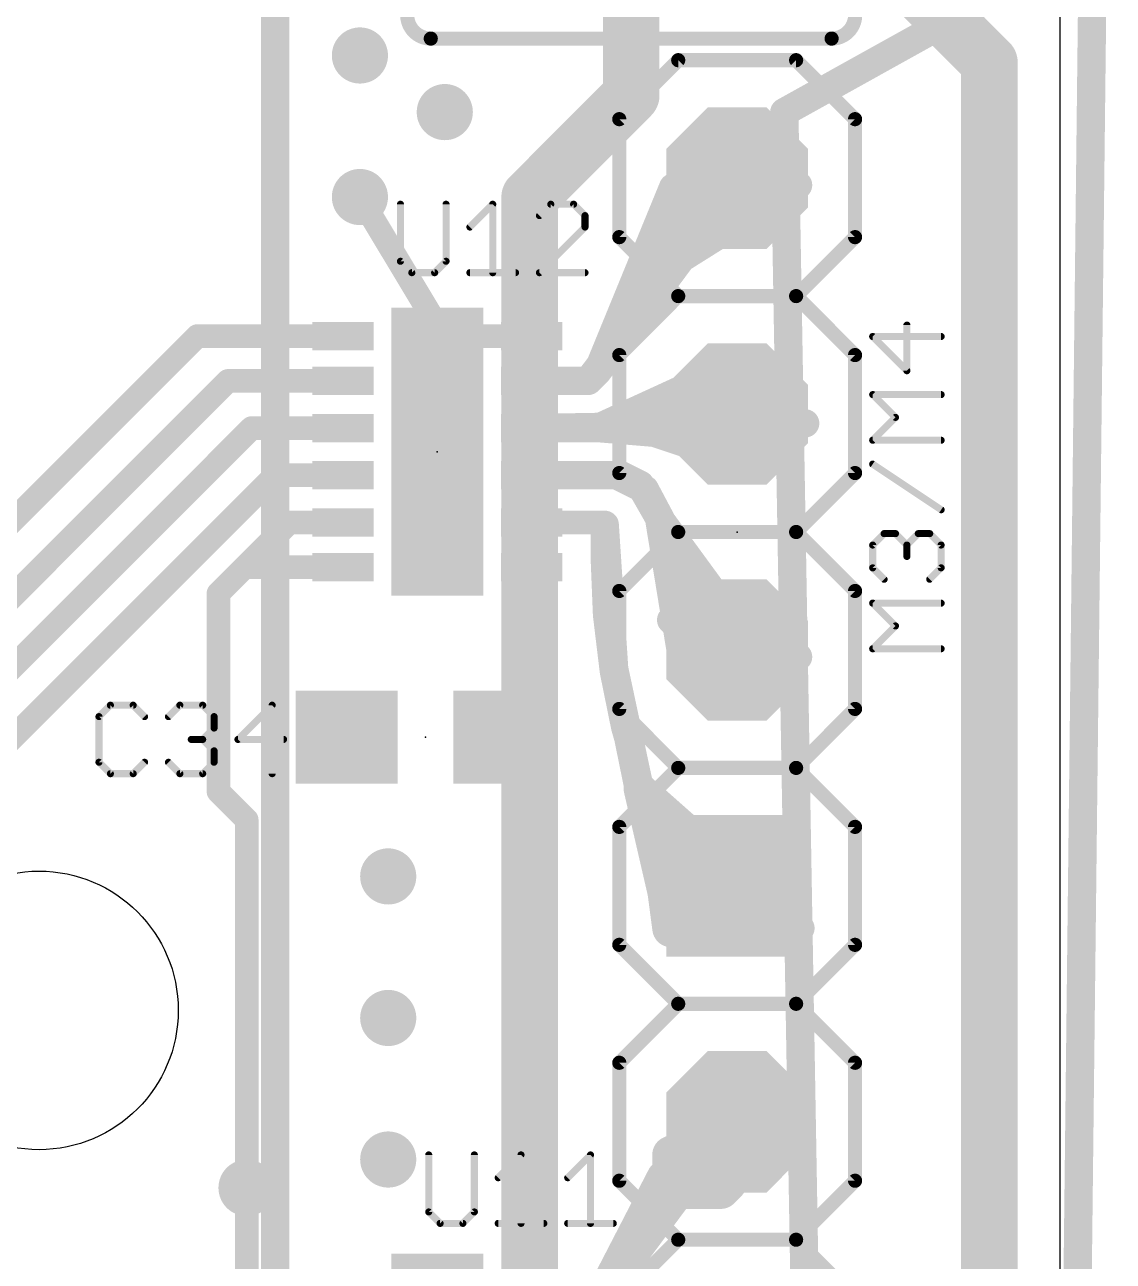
# Model space of a CAD drawing. Extents: x -1.6 to 81.6, y -2 to 51.3.
# Drawn here: x 69.85 to 81.57, y 30.3 to 43.61 of the extents above; entities that cross this region are included whole.
import ezdxf

# ---------------------------------------------------------------- set-up
doc = ezdxf.new("R2010")
doc.units = 0
for name, color, linetype in [('1', 22, 'CONTINUOUS'), ('16', 175, 'CONTINUOUS'), ('17', 82, 'CONTINUOUS'), ('18', 82, 'CONTINUOUS'), ('20', 7, 'CONTINUOUS'), ('21', 253, 'CONTINUOUS'), ('22', 253, 'CONTINUOUS'), ('23', 7, 'CONTINUOUS'), ('25', 253, 'CONTINUOUS')]:
    doc.layers.add(name, color=color, linetype=linetype)

# ---------------------------------------------------------------- blocks, each defined once
blk = doc.blocks.new('RECT')
blk.add_solid([(-0.5, -0.5), (0.5, -0.5), (-0.5, 0.5), (0.5, 0.5)])
blk = doc.blocks.new('OCTAGONP')
at = {"const_width": 0.5}
blk.add_lwpolyline([(-0.25, -0.1036), (-0.25, 0.1036), (-0.1036, 0.25), (0.1036, 0.25), (0.25, 0.1036), (0.25, -0.1036), (0.1036, -0.25), (-0.1036, -0.25), (-0.25, -0.1036), (-0.25, 0.1036)], dxfattribs=at)
blk = doc.blocks.new('SQUAREP')
blk.add_solid([(-0.5, -0.5), (0.5, -0.5), (-0.5, 0.5), (0.5, 0.5)])
blk = doc.blocks.new('ROUNDV')
at = {"const_width": 0.5}
blk.add_lwpolyline([(0, -0.25, 1), (0, 0.25, 1), (0, -0.25)], format="xyb", dxfattribs=at)

msp = doc.modelspace()

# ---------------------------------------------------------------- linework, layer by layer
at = {"layer": '1'}
for points, const_width in [([(72.5424, 29.5656), (72.5424, 48.768)], 0.3048), ([(80.772, 44.196), (78.0288, 42.672)], 0.3048), ([(78.0288, 42.672), (78.3336, 24.9936)], 0.3048), ([(77.1356, 41.759), (77.5208, 41.9608)], 0.4064), ([(76.018, 39.8794), (76.8308, 41.8606)], 0.3048), ([(76.6784, 40.9462), (78.177, 41.886)], 0.3048), ([(76.8308, 41.8606), (76.6784, 40.9462)], 0.3048), ([(74.2654, 40.4128), (73.4568, 41.7576)], 0.254), ([(77.1356, 41.759), (76.018, 39.8794)], 0.3048), ([(75.9164, 39.7778), (77.034, 41.251)], 0.3048), ([(77.034, 41.251), (76.018, 39.8794)], 0.3048), ([(71.7056, 40.2604), (63.754, 32.3088)], 0.254), ([(71.8072, 40.2604), (71.7056, 40.2604)], 0.254), ([(73.2748, 40.2604), (71.8072, 40.2604)], 0.254), ([(73.2748, 40.2858), (73.2748, 40.2604)], 0.254), ([(75.3068, 40.2604), (74.4178, 40.2604)], 0.254), ([(76.018, 39.8794), (75.9164, 39.7778)], 0.3048), ([(76.018, 39.2698), (77.2372, 39.8286)], 0.3048), ([(77.2372, 39.8286), (77.2372, 39.4222)], 0.3048), ([(72.0358, 39.7778), (63.9572, 31.6992)], 0.254), ([(73.2748, 39.7778), (72.0358, 39.7778)], 0.254), ([(75.9164, 39.7778), (75.3068, 39.7778)], 0.3048), ([(75.4084, 39.7778), (75.9164, 39.7778)], 0.3048), ([(76.4244, 39.4222), (76.018, 39.2698)], 0.3048), ([(76.6276, 39.219), (76.4244, 39.4222)], 0.3048), ([(77.2372, 39.4222), (76.4244, 39.4222)], 0.3048), ([(77.5208, 39.4208), (77.4203, 39.3062)], 0.4064), ([(77.4203, 39.3062), (75.3068, 39.2698)], 0.3048), ([(75.4084, 39.2698), (76.018, 39.2698)], 0.3048), ([(76.018, 39.2698), (77.2372, 39.2698)], 0.3048), ([(76.018, 39.2698), (76.6276, 39.219)], 0.3048), ([(76.6276, 39.219), (78.177, 39.346)], 0.3048), ([(77.2372, 39.2698), (77.2372, 39.0158)], 0.3048), ([(78.2532, 39.3206), (77.4203, 39.3062)], 0.3048), ([(72.2898, 39.2698), (64.1604, 31.1404)], 0.254), ([(73.2748, 39.2698), (72.2898, 39.2698)], 0.254), ([(77.2372, 39.0158), (76.6276, 39.219)], 0.3048), ([(72.4916, 38.7096), (72.5438, 38.7618)], 0.254), ([(72.5438, 38.7618), (73.2748, 38.7618)], 0.254), ([(75.3068, 38.7618), (76.2212, 38.7618)], 0.3048), ([(75.4084, 38.7618), (76.272, 38.7618)], 0.3048), ([(76.2212, 38.7618), (76.526, 38.6094)], 0.3048), ([(76.272, 38.7618), (76.4752, 38.6602)], 0.3048), ([(67.4624, 33.6804), (72.4916, 38.7096)], 0.254), ([(76.4752, 38.6602), (76.6784, 38.3046)], 0.3048), ([(76.526, 38.6094), (77.273, 37.2032)], 0.3048), ([(72.6962, 38.2538), (72.2376, 37.7952)], 0.254), ([(73.2748, 38.2538), (72.6962, 38.2538)], 0.254), ([(75.3068, 38.2538), (76.0688, 38.2538)], 0.254), ([(76.0688, 38.2538), (76.0688, 37.8728)], 0.254), ([(76.0942, 38.2284), (76.1958, 36.679)], 0.3048), ([(76.6784, 38.3046), (77.6436, 36.9838)], 0.3048), ([(76.907, 36.9076), (76.6784, 38.3046)], 0.3048), ([(76.6784, 38.3046), (77.2372, 36.9838)], 0.3048), ([(72.2376, 37.7952), (71.9328, 37.4904)], 0.254), ([(72.2616, 37.7712), (72.2376, 37.7952)], 0.254), ([(73.2748, 37.7712), (72.2616, 37.7712)], 0.254), ([(75.3068, 36.2354), (75.3068, 37.7712)], 0.3048), ([(71.9328, 37.4904), (71.9328, 35.3568)], 0.254), ([(77.1906, 36.8046), (76.8096, 37.2032)], 0.3048), ([(76.8096, 37.2032), (77.273, 37.2032)], 0.3048), ([(77.273, 37.2032), (77.3896, 36.9838)], 0.3048), ([(77.2372, 36.9838), (76.907, 36.9076)], 0.3048), ([(77.5208, 36.957), (77.1906, 36.8046)], 0.3048), ([(77.6436, 36.9838), (77.2372, 36.9838)], 0.3048), ([(77.2372, 36.9838), (78.177, 36.806)], 0.3048), ([(77.5208, 36.8808), (77.5208, 36.957)], 0.3048), ([(76.1958, 36.679), (76.4498, 35.4344)], 0.3048), ([(76.1958, 36.679), (76.7546, 34.0628)], 0.3048), ([(75.0138, 35.9424), (75.3068, 36.2354)], 0.3048), ([(75.2856, 35.6706), (75.0138, 35.9424)], 0.4064), ([(75.2856, 33.528), (75.2856, 35.6706)], 0.4064), ([(76.4498, 35.4344), (78.2024, 33.885)], 0.3048), ([(71.9328, 35.3568), (72.2376, 35.052)], 0.254), ([(76.7546, 34.0628), (76.4498, 35.3836)], 0.3048), ([(76.4498, 35.3836), (77.5166, 34.1136)], 0.3048), ([(72.2376, 35.052), (72.2376, 31.0896)], 0.254), ([(76.6784, 34.8756), (76.8096, 33.8836)], 0.4064), ([(77.5166, 34.1136), (76.8562, 34.9772)], 0.3048), ([(76.8562, 34.9772), (77.669, 34.1644)], 0.3048), ([(76.8096, 33.8836), (77.5208, 34.3408)], 0.4064), ([(75.2856, 33.528), (75.2856, 33.537)], 0.6096), ([(76.8096, 31.4452), (77.5208, 31.8008)], 0.4064), ([(76.8096, 31.1404), (76.8096, 31.4452)], 0.4064), ([(75.9164, 29.694), (76.7038, 31.218)], 0.3048), ([(76.7038, 31.218), (76.5768, 30.7608)], 0.3048), ([(77.4192, 31.1404), (76.8096, 31.1404)], 0.4064), ([(77.3444, 31.0656), (77.4192, 31.1404)], 0.4064), ([(75.8148, 29.5924), (76.9324, 31.0656)], 0.3048), ([(76.9324, 31.0656), (75.9164, 29.694)], 0.3048), ([(76.9324, 31.0656), (77.3444, 31.0656)], 0.4064)]:
    msp.add_lwpolyline(points, dxfattribs=dict(at, const_width=const_width))
for points, const_width in [([(78.105, 42.6733, 1), (77.9526, 42.6707)], 0.1524), ([(77.9918, 42.7386, 1), (78.0658, 42.6054)], 0.1524), ([(77.5679, 41.8708, 1), (77.4737, 42.0508)], 0.2032), ([(76.906, 41.8481, 1), (76.7556, 41.8731)], 0.1524), ([(76.9013, 41.8317, 1), (76.7603, 41.8895)], 0.1524), ([(77.0885, 41.849, 1), (77.1827, 41.669)], 0.2032), ([(78.2175, 41.8214, 1), (78.1365, 41.9506)], 0.1524), ([(73.5112, 41.7903, 1), (73.4024, 41.7249)], 0.127), ([(77.2011, 41.7201, 1), (77.0701, 41.7979)], 0.1524), ([(77.0952, 41.2056, 1), (76.9728, 41.2964)], 0.1524), ([(77.0947, 41.2049, 1), (76.9733, 41.2971)], 0.1524), ([(76.6379, 41.0108, 1), (76.7189, 40.8816)], 0.1524), ([(76.6032, 40.9587, 1), (76.7536, 40.9337)], 0.1524), ([(74.2654, 40.4128, 0.4142), (74.4178, 40.2604)], 0.254), ([(74.3289, 40.4128, 1), (74.2019, 40.4128)], 0.127), ([(74.211, 40.3801, 1), (74.3198, 40.4455)], 0.127), ([(71.7056, 40.3239, 1), (71.7056, 40.1969)], 0.127), ([(71.7505, 40.2155, 1), (71.6607, 40.3053)], 0.127), ([(71.8072, 40.3239, 1), (71.8072, 40.1969)], 0.127), ([(71.8072, 40.1969, 1), (71.8072, 40.3239)], 0.127), ([(73.3383, 40.2858, 1), (73.2113, 40.2858)], 0.127), ([(73.2748, 40.1969, 1), (73.2748, 40.3239)], 0.127), ([(74.4178, 40.3239, 1), (74.4178, 40.1969)], 0.127), ([(74.4178, 40.1969, 1), (74.4178, 40.3239)], 0.127), ([(75.3068, 40.1969, 1), (75.3068, 40.3239)], 0.127), ([(73.2113, 40.2604, 1), (73.3383, 40.2604)], 0.127), ([(75.9568, 39.9248, 1), (76.0792, 39.834)], 0.1524), ([(75.9525, 39.9183, 1), (76.0835, 39.8405)], 0.1524), ([(75.9475, 39.9083, 1), (76.0885, 39.8505)], 0.1524), ([(76.0719, 39.8255, 1), (75.9641, 39.9333)], 0.1524), ([(77.3134, 39.8286, 1), (77.161, 39.8286)], 0.1524), ([(77.2689, 39.7593, 1), (77.2055, 39.8979)], 0.1524), ([(72.0358, 39.8413, 1), (72.0358, 39.7143)], 0.127), ([(72.0807, 39.7329, 1), (71.9909, 39.8227)], 0.127), ([(73.2748, 39.7143, 1), (73.2748, 39.8413)], 0.127), ([(75.3068, 39.854, 1), (75.3068, 39.7016)], 0.1524), ([(75.4084, 39.854, 1), (75.4084, 39.7016)], 0.1524), ([(75.8625, 39.8317, 1), (75.9703, 39.7239)], 0.1524), ([(75.8557, 39.8239, 1), (75.9771, 39.7317)], 0.1524), ([(75.9164, 39.7016, 1), (75.9164, 39.854)], 0.1524), ([(75.9164, 39.7016, 1), (75.9164, 39.854)], 0.1524), ([(76.4783, 39.4761, 1), (76.3705, 39.3683)], 0.1524), ([(76.4244, 39.4984, 1), (76.4244, 39.346)], 0.1524), ([(76.4512, 39.3509, 1), (76.3976, 39.4935)], 0.1524), ([(77.2372, 39.346, 1), (77.2372, 39.4984)], 0.1524), ([(77.5972, 39.3538, 1), (77.4444, 39.4878)], 0.2032), ([(75.3055, 39.346, 1), (75.3081, 39.1936)], 0.1524), ([(75.4084, 39.346, 1), (75.4084, 39.1936)], 0.1524), ([(76.018, 39.346, 1), (76.018, 39.1936)], 0.1524), ([(76.0243, 39.3457, 1), (76.0117, 39.1939)], 0.1524), ([(75.9912, 39.3411, 1), (76.0448, 39.1985)], 0.1524), ([(75.9863, 39.3391, 1), (76.0497, 39.2005)], 0.1524), ([(76.018, 39.1936, 1), (76.018, 39.346)], 0.1524), ([(77.161, 39.4222, 1), (77.3134, 39.4222)], 0.1524), ([(77.3134, 39.2698, 1), (77.161, 39.2698)], 0.1524), ([(77.2372, 39.1936, 1), (77.2372, 39.346)], 0.1524), ([(77.3439, 39.3732, 1), (77.4967, 39.2392)], 0.2032), ([(77.419, 39.3824, 1), (77.4216, 39.2301)], 0.1524), ([(77.4216, 39.2301, 1), (77.419, 39.3824)], 0.1524), ([(78.1832, 39.2701, 1), (78.1708, 39.4219)], 0.1524), ([(78.2545, 39.2444, 1), (78.2519, 39.3968)], 0.1524), ([(72.2898, 39.3333, 1), (72.2898, 39.2063)], 0.127), ([(72.3347, 39.2249, 1), (72.2449, 39.3147)], 0.127), ([(73.2748, 39.2063, 1), (73.2748, 39.3333)], 0.127), ([(76.6517, 39.2913, 1), (76.6035, 39.1467)], 0.1524), ([(76.6214, 39.2949, 1), (76.6338, 39.1431)], 0.1524), ([(76.5737, 39.1651, 1), (76.6815, 39.2729)], 0.1524), ([(76.6213, 39.1431, 1), (76.6339, 39.2949)], 0.1524), ([(77.2131, 38.9435, 1), (77.2613, 39.0881)], 0.1524), ([(77.161, 39.0158, 1), (77.3134, 39.0158)], 0.1524), ([(72.5438, 38.8253, 1), (72.5438, 38.6983)], 0.127), ([(72.5887, 38.7169, 1), (72.4989, 38.8067)], 0.127), ([(73.2748, 38.6983, 1), (73.2748, 38.8253)], 0.127), ([(75.3068, 38.838, 1), (75.3068, 38.6856)], 0.1524), ([(75.4084, 38.838, 1), (75.4084, 38.6856)], 0.1524), ([(76.2553, 38.83, 1), (76.1871, 38.6936)], 0.1524), ([(76.3061, 38.83, 1), (76.2379, 38.6936)], 0.1524), ([(76.2212, 38.6856, 1), (76.2212, 38.838)], 0.1524), ([(76.272, 38.6856, 1), (76.272, 38.838)], 0.1524), ([(72.4467, 38.7545, 1), (72.5365, 38.6647)], 0.127), ([(72.5365, 38.6647, 1), (72.4467, 38.7545)], 0.127), ([(76.5414, 38.698, 1), (76.409, 38.6224)], 0.1524), ([(76.4411, 38.592, 1), (76.5093, 38.7284)], 0.1524), ([(76.5933, 38.6451, 1), (76.4587, 38.5737)], 0.1524), ([(76.4919, 38.5412, 1), (76.5601, 38.6776)], 0.1524), ([(72.6962, 38.3173, 1), (72.6962, 38.1903)], 0.127), ([(72.7411, 38.2089, 1), (72.6513, 38.2987)], 0.127), ([(73.2748, 38.1903, 1), (73.2748, 38.3173)], 0.127), ([(75.3068, 38.3173, 1), (75.3068, 38.1903)], 0.127), ([(76.1323, 38.2538, 1), (76.0053, 38.2538)], 0.127), ([(76.1702, 38.2334, 1), (76.0182, 38.2234)], 0.1524), ([(76.0688, 38.1903, 1), (76.0688, 38.3173)], 0.127), ([(76.7399, 38.3496, 1), (76.6169, 38.2596)], 0.1524), ([(76.7536, 38.3169, 1), (76.6032, 38.2923)], 0.1524), ([(76.7486, 38.3343, 1), (76.6082, 38.2749)], 0.1524), ([(76.6122, 38.2668, 1), (76.7446, 38.3424)], 0.1524), ([(76.0688, 37.8728, 0.1007), (76.6784, 34.8756)], 0.254), ([(76.1323, 37.8728, 1), (76.0053, 37.8728)], 0.127), ([(72.2825, 37.8401, 1), (72.1927, 37.7503)], 0.127), ([(72.1927, 37.8401, 1), (72.2825, 37.7503)], 0.127), ([(72.2825, 37.7503, 1), (72.1927, 37.8401)], 0.127), ([(72.2616, 37.8347, 1), (72.2616, 37.7077)], 0.127), ([(72.2167, 37.7263, 1), (72.3065, 37.8161)], 0.127), ([(73.2748, 37.7077, 1), (73.2748, 37.8347)], 0.127), ([(75.383, 37.7712, 1), (75.2306, 37.7712)], 0.1524), ([(76.0053, 37.8728, 1), (76.1323, 37.8728)], 0.127), ([(71.9963, 37.4904, 1), (71.8693, 37.4904)], 0.127), ([(71.8879, 37.5353, 1), (71.9777, 37.4455)], 0.127), ([(76.8647, 37.2559, 1), (76.7545, 37.1506)], 0.1524), ([(76.8096, 37.2794, 1), (76.8096, 37.127)], 0.1524), ([(77.3403, 37.239, 1), (77.2057, 37.1675)], 0.1524), ([(77.2057, 37.1675, 1), (77.3403, 37.239)], 0.1524), ([(77.273, 37.127, 1), (77.273, 37.2794)], 0.1524), ([(76.8899, 36.9818, 1), (76.9241, 36.8334)], 0.1524), ([(77.2372, 37.06, 1), (77.2372, 36.9076)], 0.1524), ([(77.2514, 37.0587, 1), (77.223, 36.9089)], 0.1524), ([(77.167, 36.9541, 1), (77.3074, 37.0135)], 0.1524), ([(77.2543, 36.9096, 1), (77.2201, 37.058)], 0.1524), ([(77.3223, 36.9481, 1), (77.4569, 37.0195)], 0.1524), ([(77.597, 36.957, 1), (77.4446, 36.957)], 0.1524), ([(77.5527, 36.8878, 1), (77.4889, 37.0262)], 0.1524), ([(77.5821, 36.9388, 1), (77.7051, 37.0288)], 0.1524), ([(77.6436, 36.9076, 1), (77.6436, 37.06)], 0.1524), ([(76.8318, 36.8953, 1), (76.9822, 36.9199)], 0.1524), ([(77.1587, 36.8738, 1), (77.2225, 36.7354)], 0.1524), ([(77.1355, 36.7519, 1), (77.2457, 36.8573)], 0.1524), ([(77.4446, 36.8808, 1), (77.597, 36.8808)], 0.1524), ([(78.1628, 36.7311, 1), (78.1912, 36.8809)], 0.1524), ([(76.2705, 36.6942, 1), (76.1211, 36.6638)], 0.1524), ([(76.2703, 36.6949, 1), (76.1213, 36.6631)], 0.1524), ([(76.1198, 36.674, 1), (76.2718, 36.684)], 0.1524), ([(75.3607, 36.1815, 1), (75.2529, 36.2893)], 0.1524), ([(75.2306, 36.2354, 1), (75.383, 36.2354)], 0.1524), ([(75.0856, 36.0142, 1), (74.942, 35.8706)], 0.2032), ([(74.9599, 35.9963, 1), (75.0677, 35.8885)], 0.1524), ([(75.3872, 35.6706, 1), (75.184, 35.6706)], 0.2032), ([(75.2138, 35.5988, 1), (75.3574, 35.7424)], 0.2032), ([(76.5003, 35.4915, 1), (76.3993, 35.3773)], 0.1524), ([(71.9777, 35.4017, 1), (71.8879, 35.3119)], 0.127), ([(71.8693, 35.3568, 1), (71.9963, 35.3568)], 0.127), ([(76.5081, 35.4326, 1), (76.3915, 35.3346)], 0.1524), ([(76.524, 35.4007, 1), (76.3756, 35.3665)], 0.1524), ([(76.3751, 35.4192, 1), (76.5245, 35.4496)], 0.1524), ([(72.3011, 35.052, 1), (72.1741, 35.052)], 0.127), ([(72.1927, 35.0071, 1), (72.2825, 35.0969)], 0.127), ([(76.7791, 34.8889, 1), (76.5777, 34.8623)], 0.2032), ([(76.9167, 35.0235, 1), (76.7957, 34.9309)], 0.1524), ([(76.9101, 35.0311, 1), (76.8023, 34.9233)], 0.1524), ([(76.6199, 34.8508, 1), (76.7369, 34.9004)], 0.127), ([(77.5757, 34.2553, 1), (77.4659, 34.4263)], 0.2032), ([(77.4561, 34.0673, 1), (77.5771, 34.1599)], 0.1524), ([(77.4583, 34.0646, 1), (77.5749, 34.1626)], 0.1524), ([(77.6151, 34.1105, 1), (77.7229, 34.2183)], 0.1524), ([(76.6801, 34.0469, 1), (76.8291, 34.0787)], 0.1524), ([(76.6804, 34.0457, 1), (76.8288, 34.0799)], 0.1524), ([(76.7547, 33.9691, 1), (76.8645, 33.7981)], 0.2032), ([(76.7089, 33.8703, 1), (76.9103, 33.8969)], 0.2032), ([(78.1519, 33.8279, 1), (78.2529, 33.9421)], 0.1524), ([(75.438, 33.537, 1), (75.1332, 33.537)], 0.3048), ([(75.1332, 33.528, 1), (75.438, 33.528)], 0.3048), ([(75.184, 33.528, 1), (75.3872, 33.528)], 0.2032), ([(77.5662, 31.7099, 1), (77.4754, 31.8917)], 0.2032), ([(76.9112, 31.4452, 1), (76.708, 31.4452)], 0.2032), ([(76.7642, 31.5361, 1), (76.855, 31.3543)], 0.2032), ([(76.7772, 31.1976, 1), (76.6304, 31.2384)], 0.1524), ([(76.7715, 31.183, 1), (76.6361, 31.253)], 0.1524), ([(76.8096, 31.242, 1), (76.8096, 31.0388)], 0.2032), ([(77.491, 31.0686, 1), (77.3474, 31.2122)], 0.2032), ([(77.4192, 31.0388, 1), (77.4192, 31.242)], 0.2032), ([(76.708, 31.1404, 1), (76.9112, 31.1404)], 0.2032), ([(76.9324, 31.1672, 1), (76.9324, 30.964)], 0.2032), ([(76.9936, 31.0202, 1), (76.8712, 31.111)], 0.1524), ([(76.9931, 31.0195, 1), (76.8717, 31.1117)], 0.1524), ([(77.2726, 31.1374, 1), (77.4162, 30.9938)], 0.2032), ([(77.3444, 30.964, 1), (77.3444, 31.1672)], 0.2032), ([(72.1741, 31.0896, 1), (72.3011, 31.0896)], 0.127), ([(76.5034, 30.7812, 1), (76.6502, 30.7404)], 0.1524)]:
    msp.add_lwpolyline(points, format="xyb", dxfattribs=dict(at, const_width=const_width))
at = {"layer": '16'}
for points, const_width in [([(81.4201, 50.446), (80.8248, -1.8072)], 0.3048), ([(76.3792, 44.4796), (76.3792, 42.8512)], 0.6096), ([(78.9432, 44.5008), (80.2386, 43.2054)], 0.6096), ([(80.2386, 43.2054), (80.2386, 3.2766)], 0.6096), ([(76.3792, 42.8512), (75.2856, 41.7576)], 0.6096), ([(75.2856, 41.7576), (75.2856, 33.528)], 0.6096), ([(75.2856, 33.528), (75.2856, 25.2984)], 0.6096), ([(72.2376, 31.0896), (72.2376, 29.1098)], 0.254)]:
    msp.add_lwpolyline(points, dxfattribs=dict(at, const_width=const_width))
for points, const_width in [([(80.391, 43.2054, 1), (80.0862, 43.2054)], 0.3048), ([(80.1308, 43.0976, 1), (80.3464, 43.3132)], 0.3048), ([(76.487, 42.7434, 1), (76.2714, 42.959)], 0.3048), ([(76.2268, 42.8512, 1), (76.5316, 42.8512)], 0.3048), ([(75.1778, 41.8654, 1), (75.3934, 41.6498)], 0.3048), ([(75.438, 41.7576, 1), (75.1332, 41.7576)], 0.3048), ([(75.438, 33.528, 1), (75.1332, 33.528)], 0.3048), ([(75.1332, 33.528, 1), (75.438, 33.528)], 0.3048), ([(72.3011, 31.0896, 1), (72.1741, 31.0896)], 0.127)]:
    msp.add_lwpolyline(points, format="xyb", dxfattribs=dict(at, const_width=const_width))
at = {"layer": '20'}
msp.add_line((81, 1), (81, 51), dxfattribs=at)
msp.add_circle((70, 33), 1.5, dxfattribs=at)
at = {"layer": '21', "const_width": 0.1524}
for points in [[(76.2508, 42.5958), (76.8858, 43.2308)], [(76.8858, 43.2308), (78.1558, 43.2308)], [(78.1558, 43.2308), (78.7908, 42.5958)], [(76.2508, 41.3258), (76.2508, 42.5958)], [(78.7908, 42.5958), (78.7908, 41.3258)], [(76.2508, 41.3258), (76.8858, 40.6908)], [(78.1558, 40.6908), (78.7908, 41.3258)], [(76.2508, 40.0558), (76.8858, 40.6908)], [(76.8858, 40.6908), (78.1558, 40.6908)], [(78.1558, 40.6908), (78.7908, 40.0558)], [(76.2508, 38.7858), (76.2508, 40.0558)], [(78.7908, 40.0558), (78.7908, 38.7858)], [(76.8858, 38.1508), (76.2508, 38.7858)], [(78.7908, 38.7858), (78.1558, 38.1508)], [(76.2508, 37.5158), (76.8858, 38.1508)], [(76.8858, 38.1508), (78.1558, 38.1508)], [(78.1558, 38.1508), (78.7908, 37.5158)], [(76.2508, 36.2458), (76.2508, 37.5158)], [(78.7908, 37.5158), (78.7908, 36.2458)], [(76.8858, 35.6108), (76.2508, 36.2458)], [(78.7908, 36.2458), (78.1558, 35.6108)], [(76.2508, 34.9758), (76.8858, 35.6108)], [(76.8858, 35.6108), (78.1558, 35.6108)], [(78.1558, 35.6108), (78.7908, 34.9758)], [(76.2508, 33.7058), (76.2508, 34.9758)], [(78.7908, 34.9758), (78.7908, 33.7058)], [(76.2508, 33.7058), (76.8858, 33.0708)], [(78.1558, 33.0708), (78.7908, 33.7058)], [(76.2508, 32.4358), (76.8858, 33.0708)], [(76.8858, 33.0708), (78.1558, 33.0708)], [(76.8858, 33.0708), (78.1558, 33.0708)], [(78.1558, 33.0708), (78.7908, 32.4358)], [(76.2508, 31.1658), (76.2508, 32.4358)], [(78.7908, 32.4358), (78.7908, 31.1658)], [(76.2508, 31.1658), (76.8858, 30.5308)], [(78.1558, 30.5308), (78.7908, 31.1658)], [(76.2508, 29.8958), (76.8858, 30.5308)], [(76.8858, 30.5308), (78.1558, 30.5308)], [(78.1558, 30.5308), (78.7908, 29.8958)]]:
    msp.add_lwpolyline(points, dxfattribs=at)
at = {"layer": '21', "const_width": 0.0762}
for points in [[(76.8858, 43.2689, 1), (76.8858, 43.1927)], [(76.9127, 43.2039, 1), (76.8589, 43.2577)], [(78.1827, 43.2577, 1), (78.1289, 43.2039)], [(78.1558, 43.1927, 1), (78.1558, 43.2689)], [(76.2889, 42.5958, 1), (76.2127, 42.5958)], [(76.2239, 42.6227, 1), (76.2777, 42.5689)], [(78.8289, 42.5958, 1), (78.7527, 42.5958)], [(78.7639, 42.5689, 1), (78.8177, 42.6227)], [(76.2127, 41.3258, 1), (76.2889, 41.3258)], [(76.2777, 41.3527, 1), (76.2239, 41.2989)], [(78.7527, 41.3258, 1), (78.8289, 41.3258)], [(78.8177, 41.2989, 1), (78.7639, 41.3527)], [(76.8858, 40.7289, 1), (76.8858, 40.6527)], [(76.9127, 40.6639, 1), (76.8589, 40.7177)], [(76.8589, 40.6639, 1), (76.9127, 40.7177)], [(78.1827, 40.7177, 1), (78.1289, 40.6639)], [(78.1289, 40.7177, 1), (78.1827, 40.6639)], [(78.1558, 40.6527, 1), (78.1558, 40.7289)], [(76.2889, 40.0558, 1), (76.2127, 40.0558)], [(76.2239, 40.0827, 1), (76.2777, 40.0289)], [(78.8289, 40.0558, 1), (78.7527, 40.0558)], [(78.7639, 40.0289, 1), (78.8177, 40.0827)], [(76.2127, 38.7858, 1), (76.2889, 38.7858)], [(76.2777, 38.8127, 1), (76.2239, 38.7589)], [(78.7527, 38.7858, 1), (78.8289, 38.7858)], [(78.8177, 38.7589, 1), (78.7639, 38.8127)], [(76.8858, 38.1889, 1), (76.8858, 38.1127)], [(76.9127, 38.1239, 1), (76.8589, 38.1777)], [(76.8589, 38.1239, 1), (76.9127, 38.1777)], [(78.1827, 38.1777, 1), (78.1289, 38.1239)], [(78.1289, 38.1777, 1), (78.1827, 38.1239)], [(78.1558, 38.1127, 1), (78.1558, 38.1889)], [(76.2889, 37.5158, 1), (76.2127, 37.5158)], [(76.2239, 37.5427, 1), (76.2777, 37.4889)], [(78.8289, 37.5158, 1), (78.7527, 37.5158)], [(78.7639, 37.4889, 1), (78.8177, 37.5427)], [(76.2127, 36.2458, 1), (76.2889, 36.2458)], [(76.2777, 36.2727, 1), (76.2239, 36.2189)], [(78.7527, 36.2458, 1), (78.8289, 36.2458)], [(78.8177, 36.2189, 1), (78.7639, 36.2727)], [(76.8858, 35.6489, 1), (76.8858, 35.5727)], [(76.9127, 35.5839, 1), (76.8589, 35.6377)], [(78.1827, 35.6377, 1), (78.1289, 35.5839)], [(78.1558, 35.5727, 1), (78.1558, 35.6489)], [(76.8589, 35.5839, 1), (76.9127, 35.6377)], [(78.1289, 35.6377, 1), (78.1827, 35.5839)], [(76.2889, 34.9758, 1), (76.2127, 34.9758)], [(76.2239, 35.0027, 1), (76.2777, 34.9489)], [(78.8289, 34.9758, 1), (78.7527, 34.9758)], [(78.7639, 34.9489, 1), (78.8177, 35.0027)], [(76.2127, 33.7058, 1), (76.2889, 33.7058)], [(76.2777, 33.7327, 1), (76.2239, 33.6789)], [(78.7527, 33.7058, 1), (78.8289, 33.7058)], [(78.8177, 33.6789, 1), (78.7639, 33.7327)], [(76.8858, 33.1089, 1), (76.8858, 33.0327)], [(76.8858, 33.1089, 1), (76.8858, 33.0327)], [(76.9127, 33.0439, 1), (76.8589, 33.0977)], [(76.8589, 33.0439, 1), (76.9127, 33.0977)], [(78.1827, 33.0977, 1), (78.1289, 33.0439)], [(78.1289, 33.0977, 1), (78.1827, 33.0439)], [(78.1558, 33.0327, 1), (78.1558, 33.1089)], [(78.1558, 33.0327, 1), (78.1558, 33.1089)], [(76.2889, 32.4358, 1), (76.2127, 32.4358)], [(76.2239, 32.4627, 1), (76.2777, 32.4089)], [(78.8289, 32.4358, 1), (78.7527, 32.4358)], [(78.7639, 32.4089, 1), (78.8177, 32.4627)], [(76.2127, 31.1658, 1), (76.2889, 31.1658)], [(76.2777, 31.1927, 1), (76.2239, 31.1389)], [(78.7527, 31.1658, 1), (78.8289, 31.1658)], [(78.8177, 31.1389, 1), (78.7639, 31.1927)], [(76.8858, 30.5689, 1), (76.8858, 30.4927)], [(76.9127, 30.5039, 1), (76.8589, 30.5577)], [(76.8589, 30.5039, 1), (76.9127, 30.5577)], [(78.1827, 30.5577, 1), (78.1289, 30.5039)], [(78.1289, 30.5577, 1), (78.1827, 30.5039)], [(78.1558, 30.4927, 1), (78.1558, 30.5689)]]:
    msp.add_lwpolyline(points, format="xyb", dxfattribs=at)
at = {"layer": '22'}
for points, const_width in [([(73.9662, 43.7176, 0.4142), (74.2202, 43.4636)], 0.1524), ([(78.5382, 43.4636, 0.4142), (78.7922, 43.7176)], 0.1524), ([(74.2202, 43.5017, 1), (74.2202, 43.4255)], 0.0762), ([(74.2202, 43.4255, 1), (74.2202, 43.5017)], 0.0762), ([(78.5382, 43.5017, 1), (78.5382, 43.4255)], 0.0762), ([(78.5382, 43.4255, 1), (78.5382, 43.5017)], 0.0762)]:
    msp.add_lwpolyline(points, format="xyb", dxfattribs=dict(at, const_width=const_width))
at = {"layer": '22', "const_width": 0.1524}
msp.add_lwpolyline([(74.2202, 43.4636), (78.5382, 43.4636)], dxfattribs=at)
at = {"layer": '23'}
for p in [(74.2908, 39.0158), (77.5208, 38.1508), (74.1638, 35.9424)]:
    msp.add_point(p, dxfattribs=at)
at = {"layer": '25', "const_width": 0.0762}
for points in [[(73.8933, 41.6801), (73.8933, 41.0658)], [(74.3848, 41.0658), (74.3848, 41.6801)], [(74.6417, 41.4344), (74.8875, 41.6801)], [(74.8875, 41.6801), (74.8875, 40.9429)], [(75.513, 41.6801), (75.3901, 41.5573)], [(75.7587, 41.6801), (75.513, 41.6801)], [(75.8816, 41.5573), (75.7587, 41.6801)], [(75.8816, 41.4344), (75.8816, 41.5573)], [(75.3901, 40.9429), (75.8816, 41.4344)], [(73.8933, 41.0658), (74.0162, 40.9429)], [(74.2619, 40.9429), (74.3848, 41.0658)], [(74.0162, 40.9429), (74.2619, 40.9429)], [(74.6417, 40.9429), (75.1332, 40.9429)], [(75.8816, 40.9429), (75.3901, 40.9429)], [(79.3493, 39.8872), (79.3493, 40.3786)], [(79.7179, 40.2558), (78.9807, 40.2558)], [(78.9807, 40.2558), (79.3493, 39.8872)], [(79.2264, 39.3845), (78.9807, 39.6302)], [(78.9807, 39.6302), (79.7179, 39.6302)], [(78.9807, 39.1387), (79.2264, 39.3845)], [(79.7179, 39.1387), (78.9807, 39.1387)], [(79.7179, 38.3903), (78.9807, 38.8818)], [(78.9807, 38.0105), (79.1035, 38.1334)], [(79.1035, 38.1334), (79.2264, 38.1334)], [(79.2264, 38.1334), (79.3493, 38.0105)], [(79.3493, 38.0105), (79.4722, 38.1334)], [(79.4722, 38.1334), (79.595, 38.1334)], [(79.595, 38.1334), (79.7179, 38.0105)], [(78.9807, 37.7648), (78.9807, 38.0105)], [(79.3493, 38.0105), (79.3493, 37.8877)], [(79.7179, 38.0105), (79.7179, 37.7648)], [(79.1035, 37.6419), (78.9807, 37.7648)], [(79.7179, 37.7648), (79.595, 37.6419)], [(79.2264, 37.1392), (78.9807, 37.385)], [(78.9807, 37.385), (79.7179, 37.385)], [(78.9807, 36.8935), (79.2264, 37.1392)], [(79.7179, 36.8935), (78.9807, 36.8935)], [(70.7688, 36.2859), (70.6459, 36.1631)], [(71.0145, 36.2859), (70.7688, 36.2859)], [(71.1374, 36.1631), (71.0145, 36.2859)], [(71.3943, 36.1631), (71.5172, 36.2859)], [(71.5172, 36.2859), (71.7629, 36.2859)], [(71.7629, 36.2859), (71.8858, 36.1631)], [(72.5113, 36.2859), (72.1427, 35.9173)], [(72.5113, 35.5487), (72.5113, 36.2859)], [(70.6459, 36.1631), (70.6459, 35.6716)], [(71.8858, 36.1631), (71.8858, 36.0402)], [(71.7629, 35.9173), (71.6401, 35.9173)], [(71.8858, 36.0402), (71.7629, 35.9173)], [(71.7629, 35.9173), (71.8858, 35.7944)], [(72.1427, 35.9173), (72.6342, 35.9173)], [(71.8858, 35.7944), (71.8858, 35.6716)], [(70.6459, 35.6716), (70.7688, 35.5487)], [(71.0145, 35.5487), (71.1374, 35.6716)], [(71.5172, 35.5487), (71.3943, 35.6716)], [(71.8858, 35.6716), (71.7629, 35.5487)], [(70.7688, 35.5487), (71.0145, 35.5487)], [(71.7629, 35.5487), (71.5172, 35.5487)], [(74.1981, 31.4439), (74.1981, 30.8296)], [(74.6896, 30.8296), (74.6896, 31.4439)], [(74.9465, 31.1982), (75.1923, 31.4439)], [(75.1923, 31.4439), (75.1923, 30.7067)], [(75.6949, 31.1982), (75.9407, 31.4439)], [(75.9407, 31.4439), (75.9407, 30.7067)], [(74.1981, 30.8296), (74.321, 30.7067)], [(74.5667, 30.7067), (74.6896, 30.8296)], [(74.321, 30.7067), (74.5667, 30.7067)], [(74.9465, 30.7067), (75.438, 30.7067)], [(75.6949, 30.7067), (76.1864, 30.7067)]]:
    msp.add_lwpolyline(points, dxfattribs=at)
at = {"layer": '25', "const_width": 0.0381}
for points in [[(73.9124, 41.6801, 1), (73.8743, 41.6801)], [(74.4038, 41.6801, 1), (74.3657, 41.6801)], [(74.9065, 41.6801, 1), (74.8684, 41.6801)], [(74.9009, 41.6667, 1), (74.874, 41.6936)], [(75.513, 41.6992, 1), (75.513, 41.6611)], [(75.5265, 41.6667, 1), (75.4995, 41.6936)], [(75.7722, 41.6936, 1), (75.7453, 41.6667)], [(75.7587, 41.6611, 1), (75.7587, 41.6992)], [(75.3767, 41.5707, 1), (75.4036, 41.5438)], [(75.9007, 41.5573, 1), (75.8626, 41.5573)], [(75.8681, 41.5438, 1), (75.8951, 41.5707)], [(74.6282, 41.4479, 1), (74.6552, 41.4209)], [(75.8626, 41.4344, 1), (75.9007, 41.4344)], [(75.8951, 41.4209, 1), (75.8681, 41.4479)], [(73.9068, 41.0792, 1), (73.8798, 41.0523)], [(73.8743, 41.0658, 1), (73.9124, 41.0658)], [(74.3657, 41.0658, 1), (74.4038, 41.0658)], [(74.3983, 41.0523, 1), (74.3713, 41.0792)], [(74.0162, 40.962, 1), (74.0162, 40.9239)], [(74.0027, 40.9294, 1), (74.0296, 40.9564)], [(74.2484, 40.9564, 1), (74.2754, 40.9294)], [(74.2619, 40.9239, 1), (74.2619, 40.962)], [(74.6417, 40.962, 1), (74.6417, 40.9239)], [(74.8684, 40.9429, 1), (74.9065, 40.9429)], [(75.1332, 40.9239, 1), (75.1332, 40.962)], [(75.3901, 40.962, 1), (75.3901, 40.9239)], [(75.3767, 40.9564, 1), (75.4036, 40.9294)], [(75.8816, 40.9239, 1), (75.8816, 40.962)], [(79.3683, 40.3786, 1), (79.3302, 40.3786)], [(78.9807, 40.2748, 1), (78.9807, 40.2367)], [(78.9941, 40.2692, 1), (78.9672, 40.2423)], [(79.7179, 40.2367, 1), (79.7179, 40.2748)], [(79.3302, 39.8872, 1), (79.3683, 39.8872)], [(79.3358, 39.8737, 1), (79.3628, 39.9006)], [(78.9941, 39.6437, 1), (78.9672, 39.6168)], [(78.9807, 39.6493, 1), (78.9807, 39.6112)], [(79.7179, 39.6112, 1), (79.7179, 39.6493)], [(79.2399, 39.371, 1), (79.2129, 39.398)], [(79.2129, 39.371, 1), (79.2399, 39.398)], [(78.9807, 39.1578, 1), (78.9807, 39.1197)], [(78.9672, 39.1522, 1), (78.9941, 39.1253)], [(79.7179, 39.1197, 1), (79.7179, 39.1578)], [(78.9912, 38.8977, 1), (78.9701, 38.866)], [(79.7073, 38.3745, 1), (79.7285, 38.4062)], [(79.1035, 38.1525, 1), (79.1035, 38.1144)], [(79.117, 38.1199, 1), (79.0901, 38.1469)], [(79.2399, 38.1469, 1), (79.2129, 38.1199)], [(79.2264, 38.1144, 1), (79.2264, 38.1525)], [(79.4722, 38.1525, 1), (79.4722, 38.1144)], [(79.4856, 38.1199, 1), (79.4587, 38.1469)], [(79.6085, 38.1469, 1), (79.5816, 38.1199)], [(79.595, 38.1144, 1), (79.595, 38.1525)], [(78.9997, 38.0105, 1), (78.9616, 38.0105)], [(78.9672, 38.024, 1), (78.9941, 37.9971)], [(79.3683, 38.0105, 1), (79.3302, 38.0105)], [(79.3358, 38.024, 1), (79.3628, 37.9971)], [(79.3358, 37.9971, 1), (79.3628, 38.024)], [(79.7369, 38.0105, 1), (79.6989, 38.0105)], [(79.7044, 37.9971, 1), (79.7314, 38.024)], [(79.3302, 37.8877, 1), (79.3683, 37.8877)], [(78.9941, 37.7783, 1), (78.9672, 37.7513)], [(78.9616, 37.7648, 1), (78.9997, 37.7648)], [(79.6989, 37.7648, 1), (79.7369, 37.7648)], [(79.7314, 37.7513, 1), (79.7044, 37.7783)], [(79.0901, 37.6284, 1), (79.117, 37.6554)], [(79.5816, 37.6554, 1), (79.6085, 37.6284)], [(78.9941, 37.3985, 1), (78.9672, 37.3715)], [(78.9807, 37.404, 1), (78.9807, 37.3659)], [(79.7179, 37.3659, 1), (79.7179, 37.404)], [(79.2399, 37.1258, 1), (79.2129, 37.1527)], [(79.2129, 37.1258, 1), (79.2399, 37.1527)], [(78.9672, 36.907, 1), (78.9941, 36.88)], [(78.9807, 36.9126, 1), (78.9807, 36.8745)], [(79.7179, 36.8745, 1), (79.7179, 36.9126)], [(70.7688, 36.305, 1), (70.7688, 36.2669)], [(70.7822, 36.2725, 1), (70.7553, 36.2994)], [(71.028, 36.2994, 1), (71.001, 36.2725)], [(71.0145, 36.2669, 1), (71.0145, 36.305)], [(71.5172, 36.305, 1), (71.5172, 36.2669)], [(71.5307, 36.2725, 1), (71.5037, 36.2994)], [(71.7764, 36.2994, 1), (71.7495, 36.2725)], [(71.7629, 36.2669, 1), (71.7629, 36.305)], [(72.5304, 36.2859, 1), (72.4923, 36.2859)], [(72.5248, 36.2725, 1), (72.4979, 36.2994)], [(70.6324, 36.1765, 1), (70.6594, 36.1496)], [(70.6649, 36.1631, 1), (70.6269, 36.1631)], [(71.1239, 36.1496, 1), (71.1509, 36.1765)], [(71.3808, 36.1765, 1), (71.4078, 36.1496)], [(71.9048, 36.1631, 1), (71.8668, 36.1631)], [(71.8723, 36.1496, 1), (71.8993, 36.1765)], [(71.6401, 35.9364, 1), (71.6401, 35.8983)], [(71.7764, 35.9308, 1), (71.7495, 35.9038)], [(71.7495, 35.9308, 1), (71.7764, 35.9038)], [(71.7629, 35.8983, 1), (71.7629, 35.9364)], [(71.8668, 36.0402, 1), (71.9048, 36.0402)], [(71.8993, 36.0267, 1), (71.8723, 36.0537)], [(72.1427, 35.9364, 1), (72.1427, 35.8983)], [(72.1293, 35.9308, 1), (72.1562, 35.9038)], [(72.6342, 35.8983, 1), (72.6342, 35.9364)], [(71.9048, 35.7944, 1), (71.8668, 35.7944)], [(71.8723, 35.781, 1), (71.8993, 35.8079)], [(70.6594, 35.685, 1), (70.6324, 35.6581)], [(70.6269, 35.6716, 1), (70.6649, 35.6716)], [(71.1509, 35.6581, 1), (71.1239, 35.685)], [(71.4078, 35.685, 1), (71.3808, 35.6581)], [(71.8668, 35.6716, 1), (71.9048, 35.6716)], [(71.8993, 35.6581, 1), (71.8723, 35.685)], [(70.7688, 35.5678, 1), (70.7688, 35.5297)], [(70.7553, 35.5352, 1), (70.7822, 35.5622)], [(71.001, 35.5622, 1), (71.028, 35.5352)], [(71.0145, 35.5297, 1), (71.0145, 35.5678)], [(71.5172, 35.5678, 1), (71.5172, 35.5297)], [(71.5037, 35.5352, 1), (71.5307, 35.5622)], [(71.7495, 35.5622, 1), (71.7764, 35.5352)], [(71.7629, 35.5297, 1), (71.7629, 35.5678)], [(72.4923, 35.5487, 1), (72.5304, 35.5487)], [(74.2171, 31.4439, 1), (74.1791, 31.4439)], [(74.7086, 31.4439, 1), (74.6705, 31.4439)], [(75.2113, 31.4439, 1), (75.1732, 31.4439)], [(75.2057, 31.4305, 1), (75.1788, 31.4574)], [(75.9597, 31.4439, 1), (75.9216, 31.4439)], [(75.9541, 31.4305, 1), (75.9272, 31.4574)], [(74.933, 31.2117, 1), (74.96, 31.1847)], [(75.6815, 31.2117, 1), (75.7084, 31.1847)], [(74.2116, 30.843, 1), (74.1846, 30.8161)], [(74.1791, 30.8296, 1), (74.2171, 30.8296)], [(74.6705, 30.8296, 1), (74.7086, 30.8296)], [(74.7031, 30.8161, 1), (74.6761, 30.843)], [(74.321, 30.7258, 1), (74.321, 30.6877)], [(74.3075, 30.6932, 1), (74.3344, 30.7202)], [(74.5532, 30.7202, 1), (74.5802, 30.6932)], [(74.5667, 30.6877, 1), (74.5667, 30.7258)], [(74.9465, 30.7258, 1), (74.9465, 30.6877)], [(75.1732, 30.7067, 1), (75.2113, 30.7067)], [(75.438, 30.6877, 1), (75.438, 30.7258)], [(75.6949, 30.7258, 1), (75.6949, 30.6877)], [(75.9216, 30.7067, 1), (75.9597, 30.7067)], [(76.1864, 30.6877, 1), (76.1864, 30.7258)]]:
    msp.add_lwpolyline(points, format="xyb", dxfattribs=at)

# ---------------------------------------------------------------- block references
at = {"layer": '1', "rotation": 180}
for p, xscale, yscale in [((74.2908, 39.0158), 0.9906, 3.0988), ((73.2748, 40.2604), 0.6604, 0.3048), ((75.3068, 40.2604), 0.6604, 0.3048), ((73.2748, 39.7778), 0.6604, 0.3048), ((75.3068, 39.7778), 0.6604, 0.3048), ((73.2748, 39.2698), 0.6604, 0.3048), ((75.3068, 39.2698), 0.6604, 0.3048), ((73.2748, 38.7618), 0.6604, 0.3048), ((75.3068, 38.7618), 0.6604, 0.3048), ((73.2748, 38.2538), 0.6604, 0.3048), ((75.3068, 38.2538), 0.6604, 0.3048), ((73.2748, 37.7712), 0.6604, 0.3048), ((75.3068, 37.7712), 0.6604, 0.3048), ((74.2908, 28.8304), 0.9906, 3.0988)]:
    msp.add_blockref('RECT', p, dxfattribs=dict(at, xscale=xscale, yscale=yscale))
at = {"layer": '1', "xscale": 1.1}
for p in [(73.3138, 35.9424), (75.0138, 35.9424)]:
    msp.add_blockref('RECT', p, dxfattribs=at)
at = {"layer": '17', "xscale": 1.524, "yscale": 1.524, "rotation": 90}
for name, p in [('OCTAGONP', (77.5208, 41.9608)), ('OCTAGONP', (77.5208, 41.9608)), ('OCTAGONP', (77.5208, 39.4208)), ('OCTAGONP', (77.5208, 39.4208)), ('OCTAGONP', (77.5208, 36.8808)), ('OCTAGONP', (77.5208, 36.8808)), ('SQUAREP', (77.5208, 34.3408)), ('SQUAREP', (77.5208, 34.3408)), ('OCTAGONP', (77.5208, 31.8008)), ('OCTAGONP', (77.5208, 31.8008))]:
    msp.add_blockref(name, p, dxfattribs=at)
at = {"layer": '18'}
for p, xscale, yscale in [((73.4568, 43.2816), 0.6048, 0.6048), ((73.4568, 43.2816), 0.6048, 0.6048), ((74.3712, 42.672), 0.6048, 0.6048), ((74.3712, 42.672), 0.6048, 0.6048), ((73.4568, 41.7576), 0.6048, 0.6048), ((73.4568, 41.7576), 0.6048, 0.6048), ((73.7616, 34.4424), 0.6048, 0.6048), ((73.7616, 34.4424), 0.6048, 0.6048), ((75.2856, 33.528), 0.6096, 0.6096), ((75.2856, 33.528), 0.6096, 0.6096), ((73.7616, 32.9184), 0.6048, 0.6048), ((73.7616, 32.9184), 0.6048, 0.6048), ((73.7616, 31.3944), 0.6048, 0.6048), ((73.7616, 31.3944), 0.6048, 0.6048), ((72.2376, 31.0896), 0.6096, 0.6096), ((72.2376, 31.0896), 0.6096, 0.6096)]:
    msp.add_blockref('ROUNDV', p, dxfattribs=dict(at, xscale=xscale, yscale=yscale))

doc.saveas('drawing.dxf')
